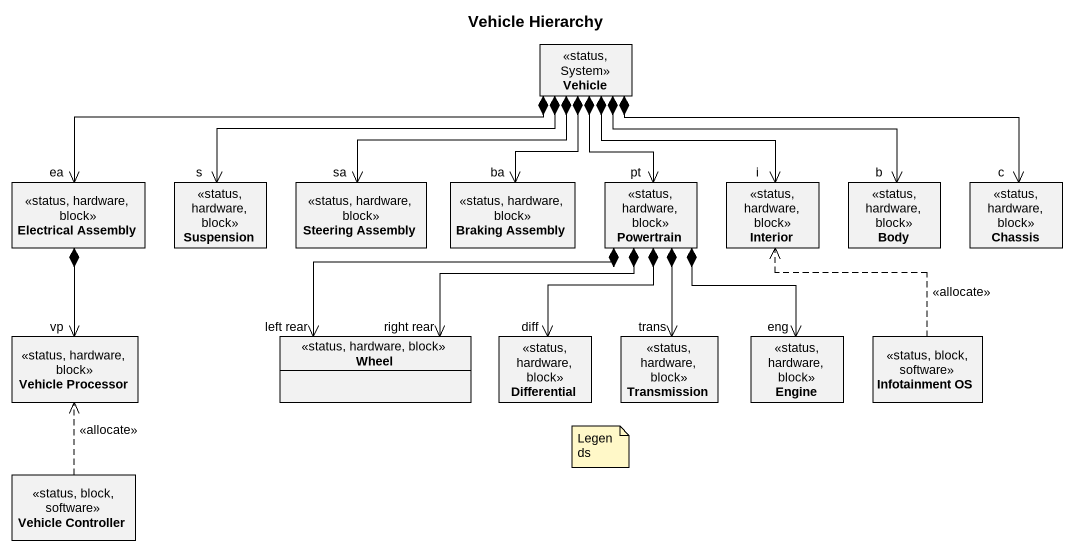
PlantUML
@startuml
title Vehicle Hierarchy
hide circle
hide empty members
class Vehicle <<status, System>>
class "Electrical Assembly" as Electrical_Assembly <<status, hardware, block>>
class Suspension <<status, hardware, block>>
class "Steering Assembly" as Steering_Assembly <<status, hardware, block>>
class "Braking Assembly" as Braking_Assembly <<status, hardware, block>>
class Powertrain <<status, hardware, block>>
class Interior <<status, hardware, block>>
class Body <<status, hardware, block>>
class Chassis <<status, hardware, block>>
class "Vehicle Processor" as Vehicle_Processor <<status, hardware, block>>
class Wheel <<status, hardware, block>>
class Differential <<status, hardware, block>>
class Transmission <<status, hardware, block>>
class Engine <<status, hardware, block>>
class "Infotainment OS" as Infotainment_OS <<status, block, software>>
class "Vehicle Controller" as Vehicle_Controller <<status, block, software>>
Vehicle *-left-> "ea" Electrical_Assembly
Vehicle *-left-> "s" Suspension
Vehicle *--> "sa" Steering_Assembly
Vehicle *--> "ba" Braking_Assembly
Vehicle *--> "pt" Powertrain
Vehicle *--> "i" Interior
Vehicle *-right-> "b" Body
Vehicle *-right-> "c" Chassis
Electrical_Assembly *--> "vp" Vehicle_Processor
Powertrain *-left-> "left rear" Wheel
Powertrain *-left-> "right rear" Wheel
Powertrain *--> "diff" Differential
Powertrain *--> "trans" Transmission
Powertrain *--> "eng" Engine
Infotainment_OS .up.> Interior : <<allocate>>
Vehicle_Controller .up.> Vehicle_Processor : <<allocate>>
note as N1
  Legends
end note
@enduml
